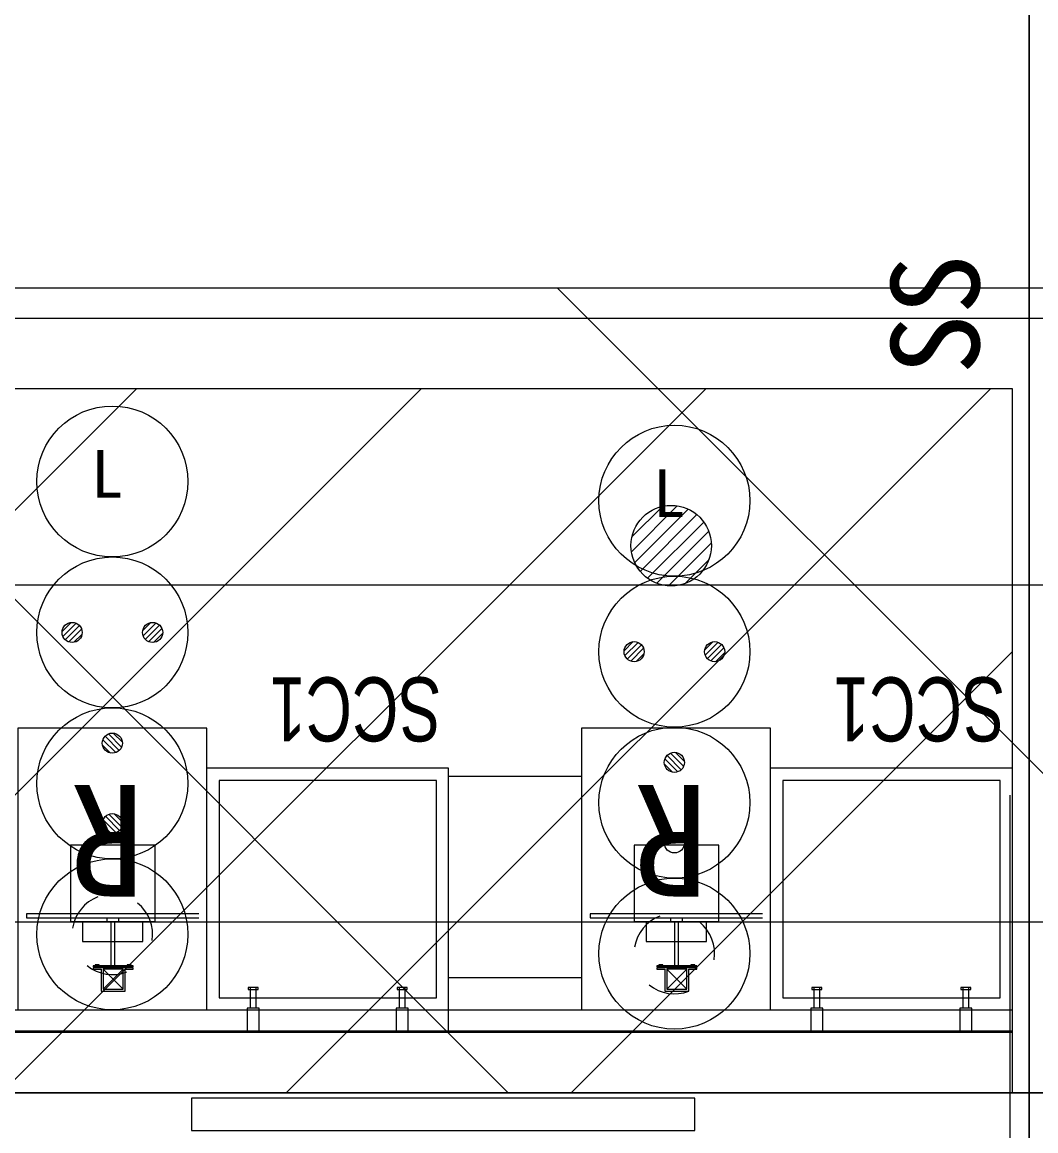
# Model space of a CAD drawing. Units: millimetres at full size, sheet at 1:100. Extents: x 3352 to 127672, y -40372 to 101181.
# Drawn here: x 58281 to 60799, y -14688 to -11934 of the extents above; entities that cross this region are included whole.
import ezdxf
from ezdxf.enums import TextEntityAlignment as Align

# ---------------------------------------------------------------- set-up
doc = ezdxf.new("R2010")
doc.units = ezdxf.units.MM
doc.header["$LTSCALE"] = 100
doc.layers.add('0-0', color=134, linetype='Continuous', lineweight=18)
doc.styles.add('MS UI Gothic', font='')
doc.styles.add('ＭＳ ゴシック', font='')
doc.styles.get('MS UI Gothic').set_extended_font_data('MS UI Gothic')
doc.styles.get('ＭＳ ゴシック').set_extended_font_data('MS Gothic')

msp = doc.modelspace()

# ---------------------------------------------------------------- linework, layer by layer
at = {"layer": '0-0', "color": 253}
msp.add_line((60782.3, -9873.3), (60782.3, -16534.3), dxfattribs=at)
at = {"layer": '0-0', "color": 15}
for p, q in [((57488.2, -12593.3), (59488.2, -14593.3)), ((59609.5, -12593.3), (61609.5, -14593.3))]:
    msp.add_line(p, q, dxfattribs=at)
at = {"layer": '0-0', "color": 254}
for p, q in [((56605.2, -12668.6), (65728.8, -12668.6)), ((56605.2, -12668.6), (65728.8, -12668.6)), ((56605.2, -14168.6), (65728.8, -14168.6)), ((56605.2, -14168.6), (65728.8, -14168.6))]:
    msp.add_line(p, q, dxfattribs=at)
at = {"layer": '0-0', "color": 14}
for p, q in [((24862.3, -12843.3), (60739.8, -12843.3)), ((56815.6, -14593.3), (58565.6, -12843.3)), ((57522.7, -14593.3), (59272.7, -12843.3)), ((58229.8, -14593.3), (59979.8, -12843.3)), ((58936.9, -14593.3), (60686.9, -12843.3)), ((59644, -14593.3), (60739.8, -13497.6))]:
    msp.add_line(p, q, dxfattribs=at)
at = {"layer": '0-0', "color": 47}
for p, q in [((59794, -13249), (59907.9, -13135.1)), ((59795.2, -13212.4), (59871.3, -13136.4)), ((59802.2, -13276.2), (59935, -13143.3)), ((59815.9, -13297.8), (59956.7, -13157)), ((59834.1, -13314.9), (59973.8, -13175.3)), ((59857, -13327.4), (59986.2, -13198.2)), ((59886, -13333.8), (59992.6, -13227.1)), ((59927.2, -13327.9), (59986.8, -13268.3)), ((60782.3, -14593.3), (24819.8, -14593.3))]:
    msp.add_line(p, q, dxfattribs=at)
at = {"layer": '0-0'}
for p, q in [((58379.9, -13447.2), (58402.4, -13424.7)), ((58381.8, -13459.4), (58414.6, -13426.6)), ((58387.6, -13467.8), (58422.9, -13432.4)), ((58580.2, -13444.9), (58600, -13425.1)), ((58581.2, -13458), (58613.2, -13426.1)), ((58586.6, -13466.8), (58621.9, -13431.4)), ((58594.9, -13472.6), (58627.7, -13439.8)), ((58396.4, -13473.2), (58428.3, -13441.2)), ((58409.5, -13474.1), (58429.3, -13454.4)), ((58607.2, -13474.5), (58629.6, -13452)), ((59776, -13495), (59798.4, -13472.5)), ((59777.9, -13507.2), (59810.7, -13474.4)), ((59783.7, -13515.6), (59819, -13480.2)), ((59792.4, -13520.9), (59824.4, -13489)), ((59976.3, -13492.6), (59996.1, -13472.9)), ((59977.3, -13505.8), (60009.2, -13473.8)), ((59982.7, -13514.5), (60018, -13479.2)), ((59991, -13520.4), (60023.8, -13487.6)), ((59805.6, -13521.9), (59825.4, -13502.1)), ((60003.2, -13522.3), (60025.7, -13499.8)), ((58521.9, -13742.8), (58486.6, -13707.4)), ((58527.7, -13734.4), (58494.9, -13701.6)), ((58529.6, -13722.2), (58507.2, -13699.7)), ((58500, -13749.1), (58480.2, -13729.4)), ((58513.2, -13748.2), (58481.2, -13716.2)), ((59909.2, -13795.9), (59877.3, -13764)), ((59918, -13790.6), (59882.7, -13755.2)), ((59923.8, -13782.2), (59891, -13749.4)), ((59925.7, -13770), (59903.2, -13747.5)), ((59896.1, -13796.9), (59876.3, -13777.1)), ((60739.8, -13787.1), (60139.8, -13787.1)), ((59669.8, -13807.1), (59339.8, -13807.1)), ((60734.9, -18227.9), (60734.9, -13853.7)), ((58522.9, -13941.8), (58487.6, -13906.4)), ((58528.3, -13933), (58496.4, -13901.1)), ((58529.3, -13919.9), (58509.5, -13900.1)), ((58502.4, -13949.5), (58479.9, -13927)), ((58514.6, -13947.6), (58481.8, -13914.8)), ((58291.8, -14158.7), (58719.8, -14158.7)), ((58430.8, -14167.7), (58430.8, -14217.7)), ((58491.1, -14158.7), (58491.1, -14168.7)), ((58521.1, -14168.7), (58491.1, -14168.7)), ((58501.1, -14168.7), (58501.1, -14277.7)), ((58511.1, -14277.7), (58511.1, -14168.7)), ((58521.1, -14168.7), (58521.1, -14158.7)), ((59691.8, -14158.7), (60119.8, -14158.7)), ((59830.8, -14167.7), (59830.8, -14217.7)), ((59891.1, -14158.7), (59891.1, -14168.7)), ((59921.1, -14168.7), (59891.1, -14168.7)), ((59901.1, -14168.7), (59901.1, -14277.7)), ((59911.1, -14277.7), (59911.1, -14168.7)), ((59921.1, -14168.7), (59921.1, -14158.7)), ((58464.3, -14280.7), (58464.3, -14282.7)), ((58469.3, -14282.7), (58469.3, -14280.7)), ((58481.8, -14335.7), (58531.8, -14285.7)), ((58531.8, -14335.7), (58481.8, -14285.7)), ((58544.3, -14280.7), (58544.3, -14282.7)), ((58549.3, -14282.7), (58549.3, -14280.7)), ((59864.3, -14280.7), (59864.3, -14282.7)), ((59869.3, -14282.7), (59869.3, -14280.7)), ((59881.8, -14335.7), (59931.8, -14285.7)), ((59931.8, -14335.7), (59881.8, -14285.7)), ((59944.3, -14280.7), (59944.3, -14282.7)), ((59949.3, -14282.7), (59949.3, -14280.7)), ((59339.8, -14307.1), (59669.8, -14307.1)), ((58867.3, -14331.3), (58842.3, -14331.3)), ((58842.3, -14331.3), (58842.3, -14336.3)), ((58847.3, -14331.3), (58847.3, -14383.3)), ((58862.3, -14383.3), (58862.3, -14331.3)), ((59237.3, -14331.3), (59212.3, -14331.3)), ((59212.3, -14331.3), (59212.3, -14336.3)), ((59217.3, -14331.3), (59217.3, -14383.3)), ((59232.3, -14383.3), (59232.3, -14331.3)), ((60267.3, -14331.3), (60242.3, -14331.3)), ((60242.3, -14331.3), (60242.3, -14336.3)), ((60247.3, -14331.3), (60247.3, -14383.3)), ((60262.3, -14383.3), (60262.3, -14331.3)), ((60637.3, -14331.3), (60612.3, -14331.3)), ((60612.3, -14331.3), (60612.3, -14336.3)), ((60617.3, -14331.3), (60617.3, -14383.3)), ((60632.3, -14383.3), (60632.3, -14331.3)), ((57939.8, -14387.1), (59339.8, -14387.1)), ((59339.8, -14387.1), (60739.8, -14387.1)), ((60739.8, -14443.3), (57155.2, -14443.3)), ((59339.8, -14439.5), (60739.8, -14439.5)), ((23269.8, -14593.3), (69649.8, -14593.3)), ((65728.8, -14593.3), (56605.2, -14593.3)), ((58701.2, -14606.7), (58701.2, -14686.7)), ((58701.2, -14686.7), (59951.2, -14686.7))]:
    msp.add_line(p, q, dxfattribs=at)
at = {"layer": '0-0', "color": 13}
msp.add_line((69649.8, -14593.3), (23269.8, -14593.3), dxfattribs=at)
msp.add_line((69649.8, -14593.3), (23269.8, -14593.3), dxfattribs=at)
msp.add_line((69649.8, -14593.3), (23269.8, -14593.3), dxfattribs=at)
msp.add_line((69649.8, -14593.3), (23269.8, -14593.3), dxfattribs=at)
at = {"layer": '0-0', "color": 1}
msp.add_line((23269.8, -14593.3), (69649.8, -14593.3), dxfattribs=at)
at = {"layer": '0-0'}
for points in [[(65728.8, -14593.3), (56605.2, -14593.3), (56605.2, -2733.3)], [(60847.3, -18203.3), (60782.3, -18203.3), (60782.3, -9873.3)], [(58739.8, -14387.1), (58739.8, -13687.1), (58269.8, -13687.1), (58269.8, -14387.1)], [(60139.8, -14387.1), (60139.8, -13687.1), (59669.8, -13687.1), (59669.8, -14387.1)], [(59339.8, -14387.1), (59339.8, -13787.1), (58739.8, -13787.1)], [(58719.8, -14148.7), (58291.8, -14148.7), (58291.8, -14158.7)], [(60119.8, -14148.7), (59691.8, -14148.7), (59691.8, -14158.7)], [(58430.8, -14217.7), (58580.8, -14217.7), (58580.8, -14167.7)], [(59830.8, -14217.7), (59980.8, -14217.7), (59980.8, -14167.7)], [(58471.8, -14277.7), (58471.8, -14275.7), (58461.8, -14275.7), (58461.8, -14277.7)], [(58551.8, -14277.7), (58551.8, -14275.7), (58541.8, -14275.7), (58541.8, -14277.7)], [(59871.8, -14277.7), (59871.8, -14275.7), (59861.8, -14275.7), (59861.8, -14277.7)], [(59951.8, -14277.7), (59951.8, -14275.7), (59941.8, -14275.7), (59941.8, -14277.7)], [(58842.3, -14336.3), (58867.3, -14336.3), (58867.3, -14331.3)], [(59212.3, -14336.3), (59237.3, -14336.3), (59237.3, -14331.3)], [(60242.3, -14336.3), (60267.3, -14336.3), (60267.3, -14331.3)], [(60612.3, -14336.3), (60637.3, -14336.3), (60637.3, -14331.3)], [(57939.8, -14439.5), (59339.8, -14439.5), (59339.8, -14387.1)], [(58869.8, -14443.3), (58869.8, -14383.3), (58839.8, -14383.3), (58839.8, -14443.3)], [(59239.8, -14443.3), (59239.8, -14383.3), (59209.8, -14383.3), (59209.8, -14443.3)], [(60269.8, -14443.3), (60269.8, -14383.3), (60239.8, -14383.3), (60239.8, -14443.3)], [(60639.8, -14443.3), (60639.8, -14383.3), (60609.8, -14383.3), (60609.8, -14443.3)], [(57155.2, -14443.3), (57155.2, -14593.3), (60739.8, -14593.3)], [(23269.8, -14593.3), (69649.8, -14593.3), (69764.8, -14593.3)], [(59951.2, -14686.7), (59951.2, -14606.7), (58701.2, -14606.7)]]:
    msp.add_lwpolyline(points, dxfattribs=at)
at = {"layer": '0-0', "color": 15}
msp.add_lwpolyline([(23269.8, -12593.3), (65588.8, -12593.3), (65588.8, -14593.3), (23269.8, -14593.3)], close=True, dxfattribs=at)
at = {"layer": '0-0', "color": 14}
msp.add_lwpolyline([(60739.8, -12843.3), (60739.8, -14593.3), (24862.3, -14593.3), (24862.3, -12843.3)], dxfattribs=at)
at = {"layer": '0-0', "color": 1}
msp.add_lwpolyline([(61882.3, -13331.3), (61882.3, -15331.3), (56582.3, -15331.3), (56582.3, -13331.3)], close=True, dxfattribs=at)
at = {"layer": '0-0'}
for points in [[(58769.8, -14357.1), (59309.8, -14357.1), (59309.8, -13817.1), (58769.8, -13817.1)], [(60169.8, -14357.1), (60709.8, -14357.1), (60709.8, -13817.1), (60169.8, -13817.1)], [(58400.8, -14167.7), (58610.8, -14167.7), (58610.8, -13977.7), (58400.8, -13977.7)], [(59800.8, -14167.7), (60010.8, -14167.7), (60010.8, -13977.7), (59800.8, -13977.7)], [(58456.8, -14280.7), (58556.8, -14280.7), (58556.8, -14277.7), (58456.8, -14277.7)], [(58536.8, -14285.7), (58556.8, -14285.7), (58556.8, -14282.7), (58456.8, -14282.7), (58456.8, -14285.7), (58476.8, -14285.7), (58476.8, -14340.7), (58536.8, -14340.7)], [(58481.8, -14335.7), (58531.8, -14335.7), (58531.8, -14285.7), (58481.8, -14285.7)], [(59856.8, -14280.7), (59956.8, -14280.7), (59956.8, -14277.7), (59856.8, -14277.7)], [(59936.8, -14285.7), (59956.8, -14285.7), (59956.8, -14282.7), (59856.8, -14282.7), (59856.8, -14285.7), (59876.8, -14285.7), (59876.8, -14340.7), (59936.8, -14340.7)], [(59881.8, -14335.7), (59931.8, -14335.7), (59931.8, -14285.7), (59881.8, -14285.7)]]:
    msp.add_lwpolyline(points, close=True, dxfattribs=at)
at = {"layer": '0-0', "color": 230}
for centre, radius in [((58504.8, -13074.6), 187.5), ((59900.8, -13122.4), 187.5), ((58504.8, -13449.6), 187.5), ((59900.8, -13497.4), 187.5), ((58404.8, -13449.6), 25), ((58604.8, -13449.6), 25), ((59800.8, -13497.4), 25), ((60000.8, -13497.4), 25), ((58504.8, -13824.6), 187.5), ((59900.8, -13872.4), 187.5), ((58504.8, -13724.6), 25), ((59900.8, -13772.4), 25), ((58504.8, -13924.6), 25), ((59900.8, -13972.4), 25), ((58504.8, -14199.6), 187.5), ((59900.8, -14247.4), 187.5)]:
    msp.add_circle(centre, radius, dxfattribs=at)
at = {"layer": '0-0', "color": 47}
msp.add_circle((59892.9, -13234), 100, dxfattribs=at)
at = {"layer": '0-0', "color": 230}
for centre, start, end in [((58504.8, -14199.6), 111.0585, 171.0585), ((58504.8, -14199.6), 351.0585, 51.0585), ((59900.8, -14247.4), 111.0585, 171.0585), ((59900.8, -14247.4), 351.0585, 51.0585), ((58504.8, -14199.6), 231.0585, 291.0585), ((59900.8, -14247.4), 231.0585, 291.0585)]:
    msp.add_arc(centre, 100, start, end, dxfattribs=at)

# ---------------------------------------------------------------- texts
at = {"layer": '0-0', "style": 'ＭＳ ゴシック'}
for s, height, rotation, p in [('SS', 219.4, 90, (60723.9, -12809.2)), ('R', 277.4, 180, (58586.3, -13745)), ('R', 277.4, 180, (59986.3, -13745))]:
    msp.add_text(s, height=height, rotation=rotation, dxfattribs=at).set_placement(p, align=Align.BOTTOM_LEFT)
at = {"layer": '0-0', "color": 230, "style": 'ＭＳ ゴシック'}
for p in [(58451.3, -13150.8), (59847.4, -13198.6)]:
    msp.add_text('L', height=118.8, dxfattribs=at).set_placement(p, align=Align.BOTTOM_LEFT)
at = {"layer": '0-0', "color": 191, "style": 'MS UI Gothic', "width": 0.75}
for p in [(59321.9, -13513.3), (60721.9, -13513.3)]:
    msp.add_text('SCC1', height=159.1, rotation=180, dxfattribs=at).set_placement(p, align=Align.BOTTOM_LEFT)

doc.saveas('drawing.dxf')
